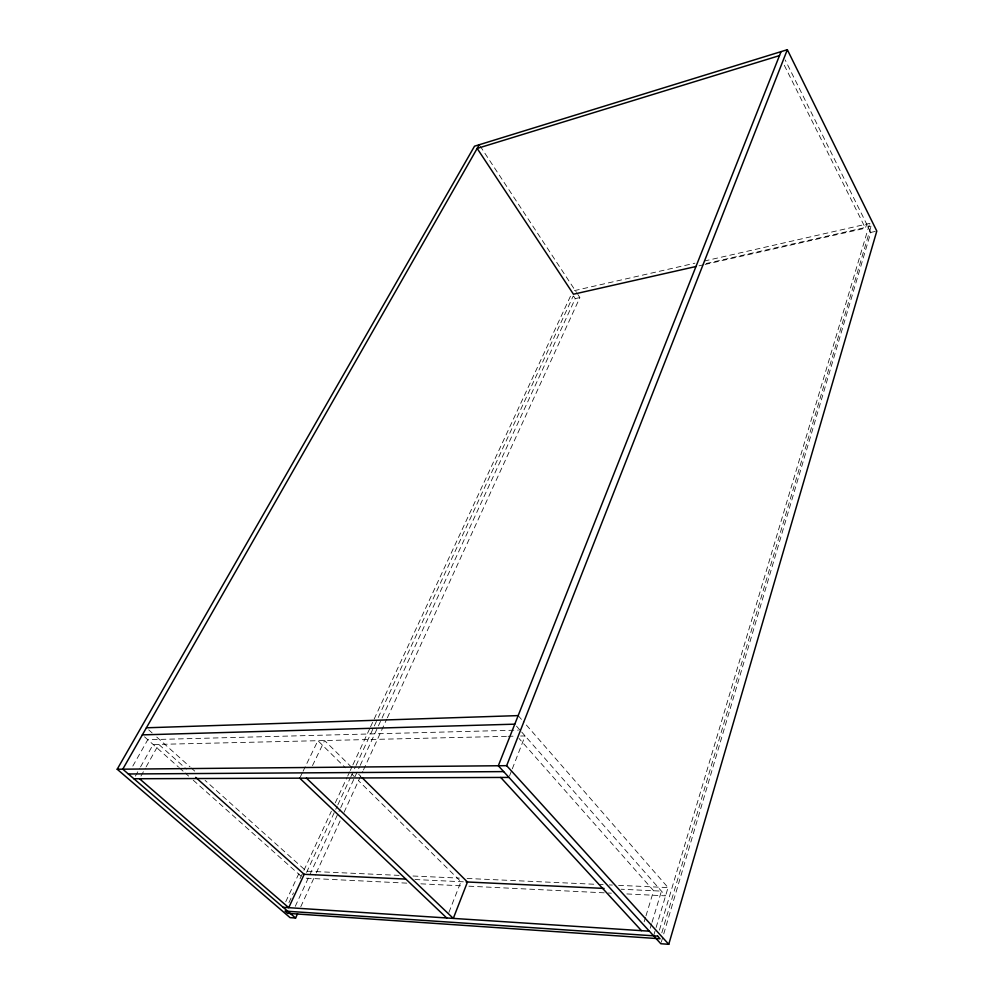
<?xml version="1.0" encoding="UTF-8"?>
<svg xmlns="http://www.w3.org/2000/svg" width="994" height="994" viewBox="0 0 994 994"><rect width="100%" height="100%" fill="white"/><g stroke="black" fill="none" stroke-linecap="round" stroke-linejoin="round"><path stroke-width="0.75" stroke-dasharray="4.97 3.73" d="M661.83 932.807L871.104 226.172L869.713 223.377L700.956 261.807M661.271 942.25L870.806 232.422L785.198 59.988M659.42 930.148L869.713 223.377M653.617 935.826L668.055 887.58L523.266 721.458M705.069 264.454L865.439 228.185L866.669 224.072M650.25 928.21L651.604 923.761M652.052 922.27L661.445 891.133L621.138 889.232M644.162 921.798L645.516 917.363M645.963 915.884L653.63 890.761L519.005 738.43M509.524 775.979L511.748 770.263M512.308 768.834L525.093 735.92L517.352 736.094M448.903 912.393L460.943 881.69L358.623 780.824M300.772 906.752L315.632 874.31M316.278 872.906L340.184 820.733M344.061 812.272L362.798 771.381M363.444 769.965L386.703 719.196M387.349 717.792L579.9 297.579L577.34 293.69M295.268 906.354L340.097 809.066M340.743 807.65L354.386 778.041M355.032 776.637L359.579 766.759M360.226 765.355L377.77 727.273M378.416 725.869L575.253 298.61L579.9 297.579M288.931 902.651L293.491 892.811M300.026 878.758L303.294 871.726M303.94 870.322L331.362 811.253M335.276 802.817L347.03 777.507M347.676 776.103L349.639 771.878M350.286 770.474L352.249 766.262M352.895 764.858L369.867 728.291M370.526 726.887L571.587 293.789M306.537 872.484L337.177 806.258M337.823 804.854L350.211 778.078M350.87 776.662L355.43 766.809M356.076 765.392L377.596 718.898M378.242 717.482L573.153 296.175M285.738 901.769L298.66 874.049L302.81 874.248M312.501 765.604L324.603 740.542L352.075 767.741M300.387 776.774L302.4 772.611M303.083 771.22L317.918 740.692L345.427 767.815M140.962 776.078L145.397 768.151M146.143 766.834L158.742 744.369L186.437 769.12M135.358 776.115L139.806 768.213M140.552 766.896L153.151 744.506L506.505 736.343M132.823 766.063L147.771 739.71L518.408 730.105M574.395 290.633L694.93 263.186M706.125 263.534L871.104 226.172M699.018 265.82L703.566 264.802M870.806 232.422L875.304 231.416M508.046 736.305L515.799 736.132M399.091 875.379L306.338 871.166L205.087 780.402M412.995 876.012L459.377 878.112M467.105 878.46L596.947 884.362M598.5 884.424L603.134 884.635M609.31 884.921L612.403 885.058M618.591 885.343L668.055 887.58M414.933 879.528L463.552 881.815M306.251 878.211L406.931 883.144M420.86 883.828L462.682 885.878M468.882 886.188L606.725 892.947M608.278 893.022L611.372 893.184M626.866 893.941L665.582 895.842L521.676 732.019M144.515 736.815L178.56 767.119M179.367 767.84L184.002 771.965M185.157 772.997L188.624 776.078M193.258 780.203L300.909 876.049M148.702 729.857L152.157 732.951M156.754 737.076L190.127 766.983M191.27 768.014L194.725 771.108M352.025 774.314L354.224 776.488M358.672 774.276L360.872 776.451M516.507 726.129L519.961 730.068M518.172 715.605L522.248 720.29M573.538 296.026L575.253 298.61M480.127 146.031L576.483 292.398M784.291 65.269L865.439 228.185"/><path stroke-width="1.49" d="M781.048 51.638L498.317 765.753L660.836 943.741L668.763 944.3L876.807 231.08L787.335 49.7L474.511 146.205L117.193 769.232L290.074 917.636L295.603 918.034L297.541 913.797M668.763 944.3L506.654 765.678L787.335 49.7M479.282 144.726L122.771 769.182L295.603 918.034M779.482 55.614L477.17 148.429L573.451 294.224L695.999 266.504M146.404 727.794L518.172 715.605M142.353 734.877L514.78 724.166M117.193 769.232L506.654 765.678M128.338 773.978L503.66 771.605M133.867 778.749L508.965 777.42M303.307 874.273L405.627 879.081M466.099 881.926L604.079 888.425M283.166 907.311L649.355 931.179M139.483 778.724L288.732 907.671L304.189 874.31L195.681 777.37M299.703 778.153L446.716 917.971M306.45 778.128L453.301 918.394L467.466 882.001L361.965 777.544M500.715 777.445L641.453 930.657M657.655 936.099L285.017 911.1L287.639 913.349L660.066 938.758L657.655 936.099"/></g></svg>
